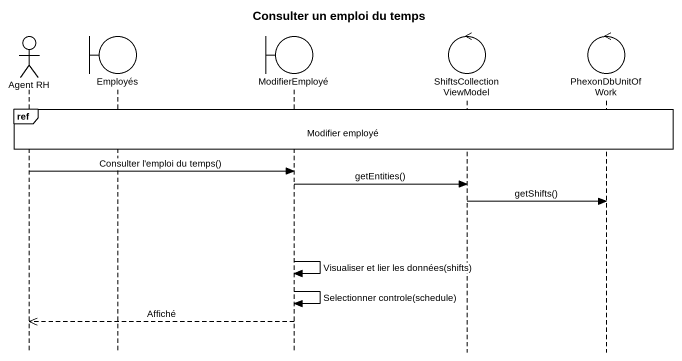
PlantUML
@startuml
title Consulter un emploi du temps
hide footbox
actor "Agent RH" as Agent_RH
boundary Employés
boundary ModifierEmployé
control ShiftsCollectionViewModel
control PhexonDbUnitOfWork

ref over Agent_RH, Employés, ModifierEmployé, ShiftsCollectionViewModel, PhexonDbUnitOfWork : Modifier employé
Agent_RH -> ModifierEmployé : Consulter l'emploi du temps()
ModifierEmployé -> ShiftsCollectionViewModel : getEntities()
ShiftsCollectionViewModel -> PhexonDbUnitOfWork : getShifts()
ModifierEmployé -> ModifierEmployé : Visualiser et lier les données(shifts)
ModifierEmployé -> ModifierEmployé : Selectionner controle(schedule)
ModifierEmployé -->> Agent_RH : Affiché
@enduml
